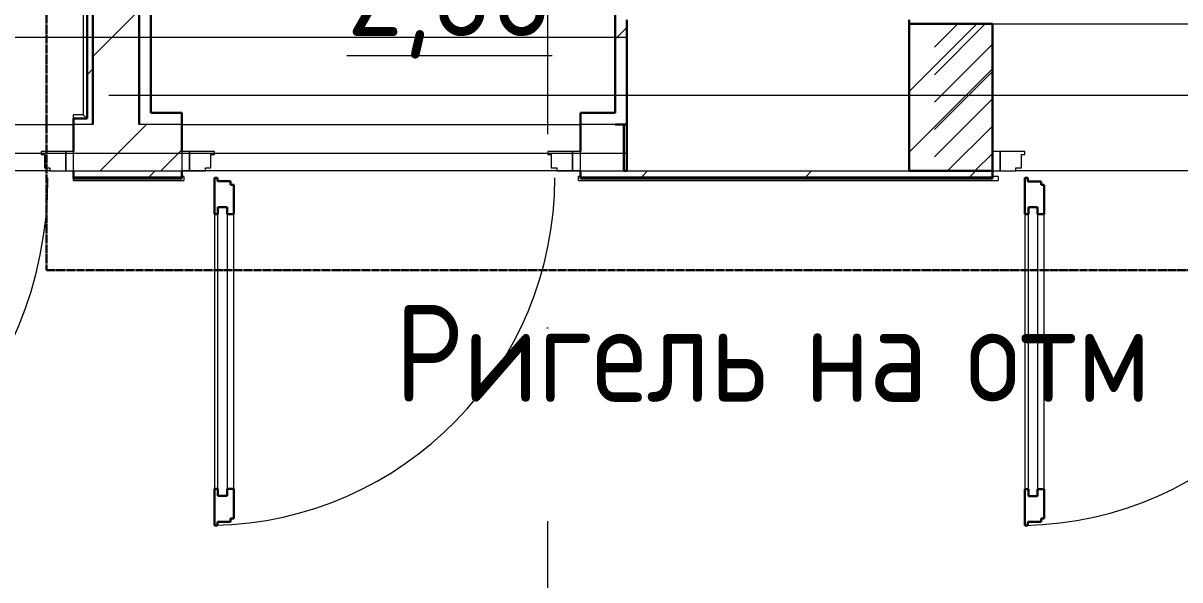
# Model space of a CAD drawing. Header units: millimetres. Extents: x -87434 to 499450, y -468665 to 122144.
# Drawn here: x 259791 to 262780, y -10417 to -8979 of the extents above; entities that cross this region are included whole.
import ezdxf

# ---------------------------------------------------------------- set-up
doc = ezdxf.new("R2010")
doc.units = ezdxf.units.MM
for name, pattern in [('ADSK_Линия сетки', [25, 20, -2.5, 0, -2.5]), ('ADSK_Невидимые', [5, 3, -2]), ('ADSK_Сверху', [450, 300, -150]), ('ADSK_Штриховая_ш2 п1_5', [4.5, 3, -1.5])]:
    doc.linetypes.add(name, pattern=pattern)
for name, color, linetype, lineweight in [('Аннотация', 7, 'Continuous', 18), ('Двери', 252, 'Continuous', 9), ('Линии', 252, 'Continuous', 9), ('лс', 5, 'Continuous', 30), ('Марки помещений', 252, 'Continuous', 20), ('Ограждение', 252, 'Continuous', 9), ('Оси', 252, 'Continuous', 9), ('Перекрытие', 252, 'Continuous', 18), ('Стены внутренние', 7, 'Continuous', 18), ('Стены наружные', 7, 'Continuous', 18), ('Стены штриховка', 252, 'Continuous', 9)]:
    doc.layers.add(name, color=color, linetype=linetype, lineweight=lineweight)
doc.layers.add('Двери открывание', color=7, linetype='Continuous', lineweight=9, true_color=0xc0c0c0)
doc.styles.add('GOST Common_2', font='', dxfattribs={"width": 0.9, "height": 250})
doc.styles.get('GOST Common_2').set_extended_font_data('GOST type B')

# ---------------------------------------------------------------- blocks, each defined once
blk = doc.blocks.new('3 этаж')
at = {"layer": 'Двери', "color": 251, "linetype": 'Continuous', "lineweight": 18, "true_color": 0x636466}
for p, q in [((262277.3, -8978.4), (262145.8, -9109.9)), ((262206.5, -8978.4), (262145.8, -9039.2)), ((262295.8, -9030.6), (262145.8, -9180.6)), ((262295.8, -9101.3), (262145.8, -9251.3)), ((262295.8, -9172), (262145.8, -9322)), ((262295.8, -9242.8), (262180.1, -9358.4)), ((262295.8, -9313.5), (262250.8, -9358.4))]:
    blk.add_line(p, q, dxfattribs=at)
at = {"layer": 'Двери', "color": 251, "linetype": 'ADSK_Штриховая_ш2 п1_5', "true_color": 0x636466}
for p, q in [((262295.8, -8978.4), (262145.8, -8978.4)), ((262295.8, -9358.4), (262295.8, -8978.4)), ((262145.8, -9358.4), (262295.8, -9358.4))]:
    blk.add_line(p, q, dxfattribs=at)
at = {"layer": 'Двери', "color": 251, "true_color": 0x636466}
for p, q in [((259900.8, -9308.4), (259836.8, -9308.4)), ((259836.8, -9308.4), (259836.8, -9316.4)), ((259836.8, -9316.4), (259845.8, -9316.4)), ((259845.8, -9316.4), (259845.8, -9350.4)), ((259920.8, -9308.4), (259900.8, -9308.4)), ((259900.8, -9308.4), (259900.8, -9358.4)), ((259900.8, -9358.4), (259900.8, -9308.4)), ((259920.8, -9358.4), (259920.8, -9308.4)), ((260200.8, -9308.2), (260200.8, -9358.2)), ((260220.8, -9308.2), (260200.8, -9308.2)), ((260220.8, -9358.2), (260220.8, -9308.2)), ((260284.8, -9308.2), (260220.8, -9308.2)), ((260220.8, -9308.2), (260220.8, -9358.2)), ((260275.8, -9350.2), (260275.8, -9316.2)), ((260275.8, -9316.2), (260284.8, -9316.2)), ((260284.8, -9316.2), (260284.8, -9308.2)), ((261210.8, -9308.2), (261146.8, -9308.2)), ((261146.8, -9308.2), (261146.8, -9316.2)), ((261146.8, -9316.2), (261155.8, -9316.2)), ((261155.8, -9316.2), (261155.8, -9350.2)), ((261230.8, -9308.2), (261210.8, -9308.2)), ((261210.8, -9308.2), (261210.8, -9358.2)), ((261210.8, -9358.2), (261210.8, -9308.2)), ((261230.8, -9358.2), (261230.8, -9308.2)), ((262295.8, -9308.4), (262295.8, -9358.4)), ((262315.8, -9308.4), (262295.8, -9308.4)), ((262315.8, -9358.4), (262315.8, -9308.4)), ((262379.8, -9308.4), (262315.8, -9308.4)), ((262315.8, -9308.4), (262315.8, -9358.4)), ((262370.8, -9350.4), (262370.8, -9316.4)), ((262370.8, -9316.4), (262379.8, -9316.4)), ((262379.8, -9316.4), (262379.8, -9308.4)), ((259845.8, -9350.4), (259859.8, -9350.4)), ((259859.8, -9350.4), (259859.8, -9358.4)), ((260200.8, -9358.2), (260220.8, -9358.2)), ((260220.8, -9358.2), (260261.8, -9358.2)), ((260261.8, -9358.2), (260261.8, -9350.2)), ((260261.8, -9350.2), (260275.8, -9350.2)), ((261155.8, -9350.2), (261169.8, -9350.2)), ((261169.8, -9350.2), (261169.8, -9358.2)), ((261169.8, -9358.2), (261210.8, -9358.2)), ((261210.8, -9358.2), (261230.8, -9358.2)), ((262356.8, -9358.4), (262356.8, -9350.4)), ((262356.8, -9350.4), (262370.8, -9350.4)), ((259859.8, -9358.4), (259900.8, -9358.4)), ((259900.8, -9358.4), (259920.8, -9358.4)), ((262295.8, -9358.4), (262315.8, -9358.4)), ((262315.8, -9358.4), (262356.8, -9358.4)), ((260284.8, -9470.2), (260284.8, -10180.2)), ((260293.8, -9452.2), (260317.8, -9452.2)), ((260293.8, -10198.2), (260293.8, -9452.2)), ((260317.8, -9452.2), (260317.8, -10198.2)), ((260334.8, -10180.2), (260334.8, -9470.2)), ((262379.8, -9470.4), (262379.8, -10180.4)), ((262388.8, -9452.4), (262412.8, -9452.4)), ((262388.8, -10198.4), (262388.8, -9452.4)), ((262412.8, -9452.4), (262412.8, -10198.4)), ((262429.8, -10180.4), (262429.8, -9470.4)), ((260317.8, -10198.2), (260293.8, -10198.2)), ((262412.8, -10198.4), (262388.8, -10198.4))]:
    blk.add_line(p, q, dxfattribs=at)
at = {"layer": 'Двери', "color": 251, "lineweight": 30, "true_color": 0x636466}
for p, q in [((260292.8, -9376.2), (260284.8, -9376.2)), ((260284.8, -9376.2), (260284.8, -9470.2)), ((260292.8, -9385.2), (260292.8, -9376.2)), ((260326.8, -9385.2), (260292.8, -9385.2)), ((260326.8, -9394.2), (260326.8, -9385.2)), ((262387.8, -9376.4), (262379.8, -9376.4)), ((262379.8, -9376.4), (262379.8, -9470.4)), ((262387.8, -9385.4), (262387.8, -9376.4)), ((262421.8, -9385.4), (262387.8, -9385.4)), ((262421.8, -9394.4), (262421.8, -9385.4)), ((260334.8, -9394.2), (260326.8, -9394.2)), ((260334.8, -9470.2), (260334.8, -9394.2)), ((262429.8, -9394.4), (262421.8, -9394.4)), ((262429.8, -9470.4), (262429.8, -9394.4)), ((260293.8, -9470.2), (260284.8, -9470.2)), ((260293.8, -9452.2), (260293.8, -9470.2)), ((260317.8, -9452.2), (260293.8, -9452.2)), ((260317.8, -9470.2), (260317.8, -9452.2)), ((260334.8, -9470.2), (260317.8, -9470.2)), ((262388.8, -9470.4), (262379.8, -9470.4)), ((262388.8, -9452.4), (262388.8, -9470.4)), ((262412.8, -9452.4), (262388.8, -9452.4)), ((262412.8, -9470.4), (262412.8, -9452.4)), ((262429.8, -9470.4), (262412.8, -9470.4)), ((260284.8, -10180.2), (260284.8, -10274.2)), ((260293.8, -10180.2), (260284.8, -10180.2)), ((260293.8, -10198.2), (260293.8, -10180.2)), ((260317.8, -10180.2), (260317.8, -10198.2)), ((260334.8, -10180.2), (260317.8, -10180.2)), ((260334.8, -10256.2), (260334.8, -10180.2)), ((262379.8, -10180.4), (262379.8, -10274.4)), ((262388.8, -10180.4), (262379.8, -10180.4)), ((262388.8, -10198.4), (262388.8, -10180.4)), ((262412.8, -10180.4), (262412.8, -10198.4)), ((262429.8, -10180.4), (262412.8, -10180.4)), ((262429.8, -10256.4), (262429.8, -10180.4)), ((260317.8, -10198.2), (260293.8, -10198.2)), ((262412.8, -10198.4), (262388.8, -10198.4)), ((260284.8, -10274.2), (260292.8, -10274.2)), ((260292.8, -10274.2), (260292.8, -10265.2)), ((260292.8, -10265.2), (260326.8, -10265.2)), ((260326.8, -10265.2), (260326.8, -10256.2)), ((260326.8, -10256.2), (260334.8, -10256.2)), ((262379.8, -10274.4), (262387.8, -10274.4)), ((262387.8, -10274.4), (262387.8, -10265.4)), ((262387.8, -10265.4), (262421.8, -10265.4)), ((262421.8, -10265.4), (262421.8, -10256.4)), ((262421.8, -10256.4), (262429.8, -10256.4))]:
    blk.add_line(p, q, dxfattribs=at)
at = {"layer": 'Двери открывание', "color": 251, "true_color": 0x636466}
for centre, radius, start in [((258856.8, -9376.4), 998, 271.0334), ((260266.8, -9376.2), 898, 271.1485), ((262361.8, -9376.4), 898, 271.1485)]:
    blk.add_arc(centre, radius, start, 0, dxfattribs=at)
at = {"layer": 'Линии', "color": 251, "linetype": 'ADSK_Сверху', "ltscale": 200, "true_color": 0x636466}
for p, q in [((261350.8, -9013.4), (250490.8, -9013.4)), ((261350.8, -9313.4), (250490.8, -9313.4))]:
    blk.add_line(p, q, dxfattribs=at)
at = {"layer": 'Ограждение', "color": 251, "true_color": 0x636466}
for p, q in [((259945.8, -6868.4), (259945.8, -9213.3)), ((259920.8, -9223.3), (259920.8, -9213.3)), ((259945.8, -9213.3), (259920.8, -9213.3)), ((259920.8, -9223.3), (259955.8, -9223.3)), ((259945.8, -9213.3), (259955.8, -9223.3)), ((259920.8, -9383.3), (259920.8, -9378.4)), ((259920.8, -9383.3), (260205.8, -9383.3)), ((260205.8, -9373.3), (260200.8, -9373.3)), ((260205.8, -9373.3), (260205.8, -9383.3)), ((261225.8, -9383.2), (261225.8, -9373.2)), ((261230.8, -9373.2), (261225.8, -9373.2)), ((261225.8, -9383.2), (262310.8, -9383.2)), ((262310.8, -9373.2), (262295.8, -9373.2)), ((262310.8, -9373.2), (262310.8, -9383.2))]:
    blk.add_line(p, q, dxfattribs=at)
at = {"layer": 'Оси', "color": 251, "linetype": 'ADSK_Линия сетки', "ltscale": 200, "true_color": 0x636466}
for p, q in [((261145.8, -263.4), (261145.8, -31389.6)), ((314013.1, -9163.4), (237073.5, -9163.4))]:
    blk.add_line(p, q, dxfattribs=at)
at = {"layer": 'Перекрытие', "color": 251, "true_color": 0x636466}
blk.add_line((260200.8, -9238.2), (261230.8, -9238.2), dxfattribs=at)
at = {"layer": 'Стены внутренние', "color": 251, "lineweight": 30, "true_color": 0x636466}
for p, q in [((262080.8, -9358.4), (262080.8, -8968.4)), ((261350.8, -9238.4), (261350.8, -9358.4))]:
    blk.add_line(p, q, dxfattribs=at)
at = {"layer": 'Стены внутренние', "color": 251, "true_color": 0x636466}
blk.add_line((261350.8, -9358.4), (262080.8, -9358.4), dxfattribs=at)
at = {"layer": 'Стены наружные', "color": 251, "lineweight": 30, "true_color": 0x636466}
for p, q in [((259955.8, -6878.4), (259955.8, -9223.4)), ((259970.8, -6893.4), (259970.8, -9238.4)), ((260090.8, -9238.4), (260090.8, -7343.4)), ((260120.8, -9208.4), (260120.8, -8658.4)), ((261320.8, -8938.4), (261320.8, -9208.4)), ((261350.8, -9238.4), (261350.8, -8968.4)), ((262295.8, -8978.4), (262080.8, -8978.4)), ((262295.8, -9378.4), (262295.8, -8978.4)), ((260200.8, -9208.4), (260120.8, -9208.4)), ((260200.8, -9308.2), (260200.8, -9208.4)), ((261230.8, -9208.4), (261230.8, -9308.2)), ((261320.8, -9208.4), (261230.8, -9208.4)), ((259920.8, -9223.4), (259920.8, -9308.4)), ((259955.8, -9223.4), (259920.8, -9223.4)), ((261320.8, -9238.4), (261350.8, -9238.4)), ((261343.3, -9358.4), (261343.3, -9238.4)), ((259920.8, -9358.4), (259920.8, -9378.4)), ((259920.8, -9378.4), (260200.8, -9378.4)), ((260200.8, -9378.4), (260200.8, -9358.4)), ((261230.8, -9358.4), (261230.8, -9378.4)), ((261230.8, -9378.4), (262295.8, -9378.4)), ((261350.8, -9358.4), (261343.3, -9358.4)), ((262080.8, -9358.4), (262295.8, -9358.4))]:
    blk.add_line(p, q, dxfattribs=at)
at = {"layer": 'Стены наружные', "color": 251, "linetype": 'Continuous', "lineweight": 9, "true_color": 0x636466}
for p, q in [((259970.8, -9062.8), (260090.8, -8942.8)), ((261320.8, -9017.8), (261350.8, -8987.8)), ((262080.8, -9153), (262255.3, -8978.4)), ((259955.8, -9110), (259970.8, -9095)), ((262080.8, -9310.1), (262295.8, -9095.1)), ((259989.5, -9358.4), (260109.5, -9238.4)), ((260146.6, -9358.4), (260200.8, -9304.3)), ((259970.2, -9378.4), (259975.2, -9373.4)), ((260040.9, -9378.4), (260045.9, -9373.4)), ((260111.6, -9378.4), (260116.6, -9373.4)), ((260116.6, -9373.4), (260131.6, -9358.4)), ((260182.3, -9378.4), (260187.3, -9373.4)), ((261243, -9378.4), (261248, -9373.4)), ((261313.7, -9378.4), (261318.7, -9373.4)), ((261384.4, -9378.4), (261389.4, -9373.4)), ((261389.4, -9373.4), (261404.4, -9358.4)), ((261455.1, -9378.4), (261460.1, -9373.4)), ((261525.8, -9378.4), (261530.8, -9373.4)), ((261596.5, -9378.4), (261601.5, -9373.4)), ((261667.2, -9378.4), (261672.2, -9373.4)), ((261737.9, -9378.4), (261742.9, -9373.4)), ((261808.6, -9378.4), (261813.6, -9373.4)), ((261813.6, -9373.4), (261828.6, -9358.4)), ((261879.4, -9378.4), (261884.4, -9373.4)), ((261950.1, -9378.4), (261955.1, -9373.4)), ((262020.8, -9378.4), (262025.8, -9373.4)), ((262091.5, -9378.4), (262096.5, -9373.4)), ((262162.2, -9378.4), (262167.2, -9373.4)), ((262232.9, -9378.4), (262237.9, -9373.4)), ((262237.9, -9373.4), (262252.9, -9358.4))]:
    blk.add_line(p, q, dxfattribs=at)
at = {"layer": 'Стены наружные', "color": 251, "true_color": 0x636466}
for p, q in [((262295.8, -8978.4), (263160.8, -8978.4)), ((258790.8, -9238.4), (259920.8, -9238.4)), ((260200.8, -9238.4), (261230.8, -9238.4)), ((259859.8, -9358.4), (258851.8, -9358.4)), ((261230.8, -9358.4), (260200.8, -9358.4)), ((263160.8, -9358.4), (262356.8, -9358.4))]:
    blk.add_line(p, q, dxfattribs=at)
at = {"layer": 'Стены штриховка', "color": 251, "true_color": 0x636466}
for p, q in [((259970.8, -9238.4), (259920.8, -9238.4)), ((260200.8, -9238.4), (260090.8, -9238.4)), ((261320.8, -9238.4), (261230.8, -9238.4)), ((259920.8, -9358.4), (260200.8, -9358.4)), ((259920.8, -9373.4), (260200.8, -9373.4)), ((261230.8, -9358.4), (261343.3, -9358.4)), ((261230.8, -9373.4), (262295.8, -9373.4))]:
    blk.add_line(p, q, dxfattribs=at)
at = {"layer": 'Аннотация', "color": 251, "true_color": 0x636466, "style": 'GOST Common_2', "width": 0.9}
for s, p in [('Ригель', (260752, -9955.1)), ('на', (261811.7, -9955.1)), ('отм', (262228.4, -9955.1))]:
    blk.add_text(s, height=250, dxfattribs=at).set_placement(p)
at = {"layer": 'Марки помещений', "color": 251, "true_color": 0x636466, "style": 'GOST Common_2', "width": 0.9}
blk.add_text('%%U2,66', height=250, dxfattribs=at).set_placement((260626.9, -9010.1))

msp = doc.modelspace()

# ---------------------------------------------------------------- linework, layer by layer
at = {"layer": 'лс', "color": 1, "linetype": 'ADSK_Невидимые', "ltscale": 0.5}
for p in [(259851.0995, -6647.69353), (290729.60052, -9616.73617)]:
    msp.add_line(p, (259851.0995, -9616.73617), dxfattribs=at)

# ---------------------------------------------------------------- block references
msp.add_blockref('3 этаж', (0, -2))

doc.saveas('drawing.dxf')
